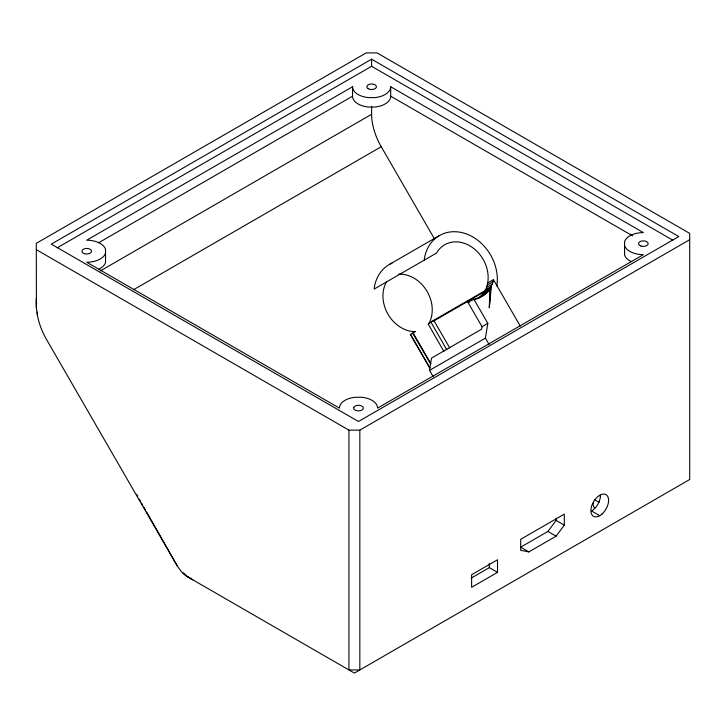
<?xml version="1.0" encoding="UTF-8"?>
<svg xmlns="http://www.w3.org/2000/svg" width="726" height="726" viewBox="0 0 726 726"><rect width="100%" height="100%" fill="white"/><g stroke="black" fill="none" stroke-linecap="round" stroke-linejoin="round"><path stroke-width="1.09" d="M36.409 308.024L36.3 243.346L366.167 52.907L377.066 52.907L689.7 233.4L689.7 479.505L354.388 673.093L187.426 576.707L181.391 571.671L177.326 566.035L46.736 339.85C39.404 327.381 35.465 312.933 36.3 298.44M37.28 314.912L37.371 312.062M485.531 289.855L491.32 286.516L489.297 307.697L489.959 288.549L492.282 284.184L493.453 279.637L487.672 282.977C486.738 289.22 483.008 294.892 477.944 298.586M424.356 260.08L424.411 258.574A42.407 34.63 60 0 1 466.818 234.09A42.407 34.63 60 0 1 496.802 286.026M489.297 307.697L490.731 287.405L431.916 321.364L428.276 324.159L443.849 351.375M433.195 376.758L429.511 370.387L431.507 358.109L481.628 329.168L482.028 326.709L467.943 302.325C475.24 297.76 485.703 297.406 489.959 288.549L434.057 320.819L449.748 347.99M489.097 344.487L485.413 338.107L487.808 323.369L473.733 298.985M487.672 282.977L487.772 282.514A31.808 25.973 60 0 0 470.711 246.341A31.808 25.973 60 0 0 437.624 251.341L436.607 253.011L374.235 289.021L374.289 287.505A42.407 34.63 60 0 1 391.967 263.148M386.486 281.951L386.223 282.378A31.808 25.973 60 0 0 387.702 313.714A31.808 25.973 60 0 0 413.675 331.637L415.544 331.464L410.362 334.459L429.438 367.501M428.276 324.159L429.629 322.135A31.808 25.973 60 0 0 426.108 289.828A31.808 25.973 60 0 0 398.42 274.174M434.057 320.819L434.829 319.685M528.855 551.905L520.678 550.326L520.678 539.309L564.302 514.126L564.302 525.143L556.116 536.16L528.855 551.905L520.678 547.177L547.939 531.441L556.116 520.424L556.116 518.219M371.612 59.196L51.292 244.136L358.472 421.488L678.792 236.549L371.612 59.196L371.612 66.284L57.172 247.829M631.094 261.514A19.085 11.017 0 0 1 624.56 254.989L624.56 241.722A19.085 11.017 0 0 1 643.354 232.61L390.697 86.748A19.085 11.017 0 0 1 374.925 97.593L368.3 97.593A19.085 11.017 0 0 1 352.537 86.748L86.73 240.206A19.085 11.017 0 0 1 105.524 249.308L105.524 262.576A19.085 11.017 0 0 1 98.999 269.101M98.5 242.847L352.537 96.186L352.537 86.748M100.315 270.925L371.612 114.291L371.612 106.35M133.602 289.701L381.25 146.725A46.537 26.871 60 0 1 371.612 114.291M389.281 264.509L439.402 235.569M487.246 285.073L493.027 281.733M486.493 287.523L492.282 284.184M482.745 293.994L488.525 290.663M474.296 299.72L476.229 298.604M481.111 295.909L486.892 292.578M476.701 299.021L478.625 297.914M479.278 297.606L485.068 294.275M478.017 298.622L483.062 295.736M482.028 326.709L487.808 323.369M429.511 370.387L485.413 338.107M36.3 249.644L348.934 430.146L359.833 430.146L689.7 239.698M471.101 578.159L489.333 567.641L497.51 572.36L497.51 559.773L471.61 574.72L471.61 587.316L497.51 572.36M431.916 321.364L433.54 321.083M467.943 302.325L469.613 302.07M182.544 572.887L184.331 573.731M183.778 574.048L185.774 575.092M184.948 575.019L192.88 579.847M186.183 575.918L191.156 578.767M371.612 66.284L672.911 240.233M390.697 86.748L390.697 96.186L632.582 235.841M599.74 515.705L591.563 510.977A12.533 7.233 -60 0 0 600.42 495.631M556.116 520.424L564.302 525.143M547.939 531.441L556.116 536.16M430.745 364.153L412.649 333.143L413.203 333.089L430.745 363.49M493.453 279.637L520.306 326.146M381.25 146.725L434.393 238.763M410.526 334.359L429.91 367.928M431.162 322.489L446.789 349.741M136.561 494.27L137.677 496.23M139.356 499.179L140.472 501.149M141.588 503.118L142.704 505.078M143.821 507.047L145.49 509.997M146.616 511.966L177.326 566.035M36.427 302.234L36.618 304.194M489.333 563.449L489.333 567.641M359.833 430.146L359.833 669.944L348.934 669.944L348.934 430.146M599.168 502.056A12.052 6.951 0 0 1 594.757 499.506M600.538 496.747A4.819 2.786 0 0 1 600.538 495.304M594.757 508.164A12.052 6.951 0 0 1 593.55 502.882M624.56 245.542A19.085 11.017 0 0 0 643.354 254.654L377.556 408.112A19.085 11.017 0 0 0 361.784 397.258L355.159 397.258A19.085 11.017 0 0 0 339.387 408.112L86.73 262.24A19.085 11.017 0 0 0 105.524 253.129M390.697 96.186A19.085 11.017 0 0 1 374.925 107.04L368.3 107.04A19.085 11.017 0 0 1 352.537 96.186M353.725 407.622L353.671 408.348A4.819 2.786 0 0 0 358.263 410.889A4.819 2.786 0 0 0 363.218 408.593L363.272 407.867A4.819 2.786 0 0 0 358.68 405.326A4.819 2.786 0 0 0 353.725 407.622M602.026 514.026A12.533 7.233 -60 0 0 606.001 494.624A12.533 7.233 -60 0 0 591.182 507.764A12.533 7.233 -60 0 0 602.026 514.026M368.209 88.708A4.819 2.786 0 0 0 376.268 87.465A4.819 2.786 0 0 0 370.369 84.053A4.819 2.786 0 0 0 368.209 88.708M640.949 246.041A4.819 2.786 0 0 0 648.173 243.637A4.819 2.786 0 0 0 640.949 241.223A4.819 2.786 0 0 0 640.949 246.041M84.325 253.628A4.819 2.786 0 0 0 91.549 251.223A4.819 2.786 0 0 0 84.325 248.809A4.819 2.786 0 0 0 84.325 253.628"/></g></svg>
